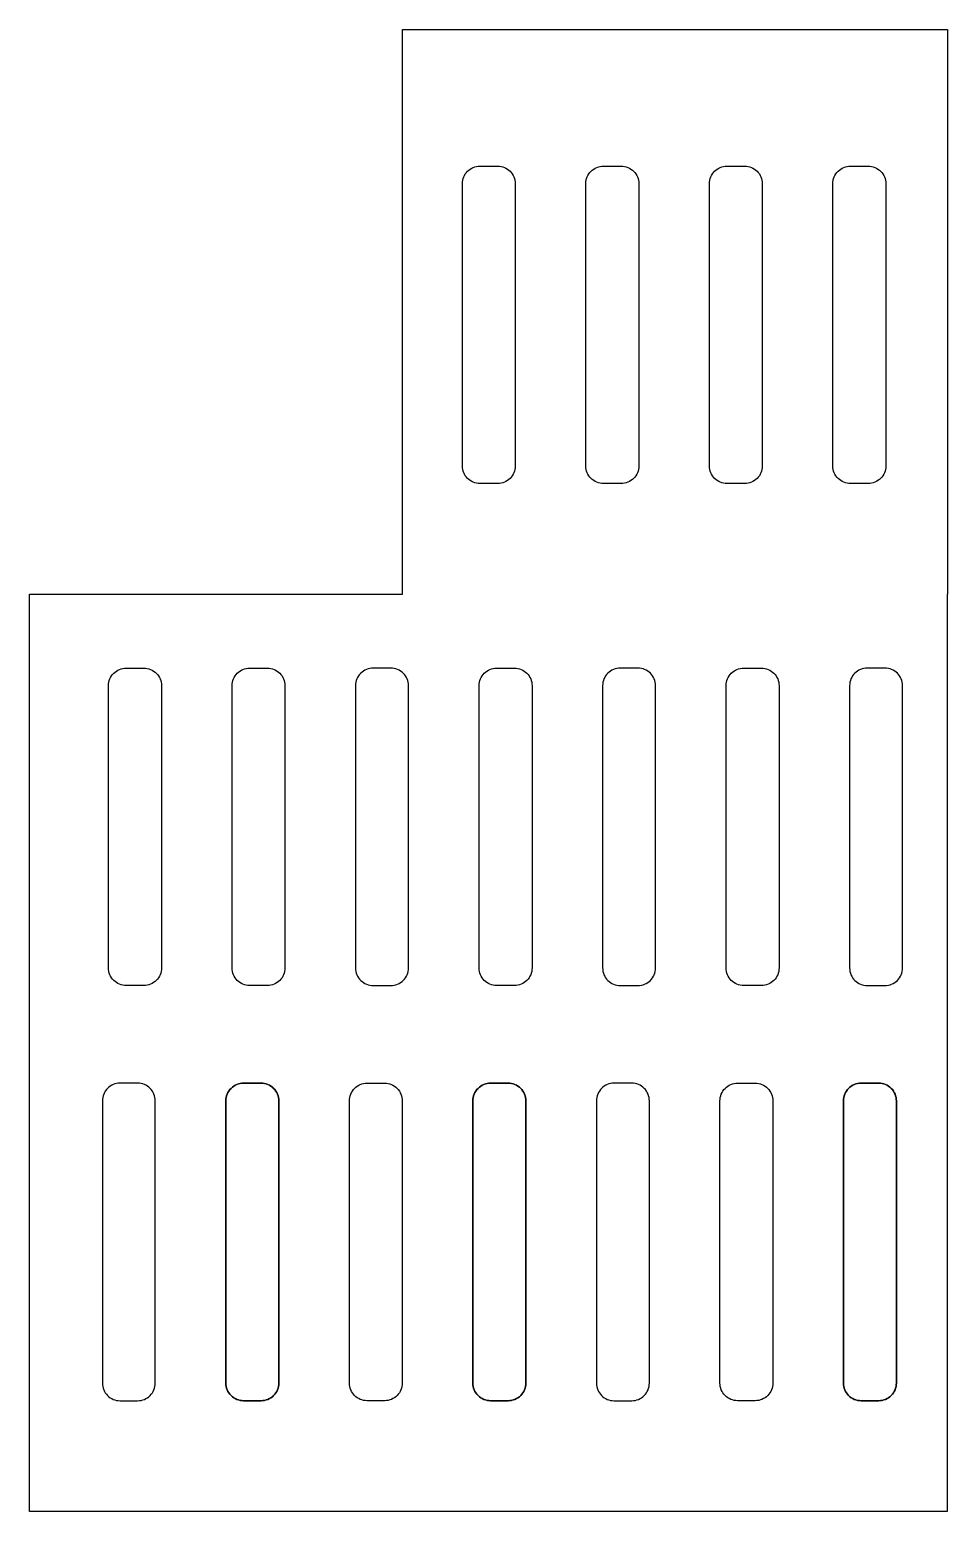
# Model space of a CAD drawing. Header units: millimetres. Extents: x -29 to -3, y 0.9 to 42.9.
import ezdxf

# ---------------------------------------------------------------- set-up
doc = ezdxf.new("R2010")
doc.units = ezdxf.units.MM
doc.layers.get('0').update_dxf_attribs({"linetype": 'CONTINUOUS'})

msp = doc.modelspace()

# ---------------------------------------------------------------- linework, layer by layer
msp.add_lwpolyline([(-2.985, 26.912), (-2.985, 0.912), (-28.985, 0.912), (-28.985, 26.912), (-18.417, 26.912), (-18.417, 42.912), (-2.979, 42.912), (-2.979, 26.912)], close=True)
for points in [[(-16.723, 30.545), (-16.723, 38.545, -0.414214), (-16.223, 39.045), (-15.723, 39.045, -0.414214), (-15.223, 38.545), (-15.223, 30.545, -0.414214), (-15.723, 30.045), (-16.223, 30.045, -0.414214)], [(-13.223, 30.545), (-13.223, 38.545, -0.414214), (-12.723, 39.045), (-12.223, 39.045, -0.414214), (-11.723, 38.545), (-11.723, 30.545, -0.414214), (-12.223, 30.045), (-12.723, 30.045, -0.414214)], [(-9.723, 30.545), (-9.723, 38.545, -0.414214), (-9.223, 39.045), (-8.723, 39.045, -0.414214), (-8.223, 38.545), (-8.223, 30.545, -0.414214), (-8.723, 30.045), (-9.223, 30.045, -0.414214)], [(-5.223, 30.045), (-5.723, 30.045, -0.414214), (-6.223, 30.545), (-6.223, 38.545, -0.414214), (-5.723, 39.045), (-5.223, 39.045, -0.414214), (-4.723, 38.545), (-4.723, 30.545, -0.414214)], [(-25.749, 15.816), (-26.249, 15.816, -0.414214), (-26.749, 16.316), (-26.749, 24.316, -0.414214), (-26.249, 24.816), (-25.749, 24.816, -0.414214), (-25.249, 24.316), (-25.249, 16.316, -0.414214)], [(-22.249, 15.816), (-22.749, 15.816, -0.414214), (-23.249, 16.316), (-23.249, 24.316, -0.414214), (-22.749, 24.816), (-22.249, 24.816, -0.414214), (-21.749, 24.316), (-21.749, 16.316, -0.414214)], [(-19.749, 16.316, 0.414214), (-19.249, 15.816), (-18.749, 15.816, 0.414214), (-18.249, 16.316), (-18.249, 24.316, 0.414214), (-18.749, 24.816), (-19.249, 24.816, 0.414214), (-19.749, 24.316)], [(-15.749, 24.816), (-15.249, 24.816, -0.414214), (-14.749, 24.316), (-14.749, 16.316, -0.414214), (-15.249, 15.816), (-15.749, 15.816, -0.414214), (-16.249, 16.316), (-16.249, 24.316, -0.414214)], [(-11.749, 15.816, 0.414214), (-11.249, 16.316), (-11.249, 24.316, 0.414214), (-11.749, 24.816), (-12.249, 24.816, 0.414214), (-12.749, 24.316), (-12.749, 16.316, 0.414214), (-12.249, 15.816)], [(-9.249, 16.316), (-9.249, 24.316, -0.414214), (-8.749, 24.816), (-8.249, 24.816, -0.414214), (-7.749, 24.316), (-7.749, 16.316, -0.414214), (-8.249, 15.816), (-8.749, 15.816, -0.414214)], [(-4.249, 24.316, 0.414214), (-4.749, 24.816), (-5.249, 24.816, 0.414214), (-5.749, 24.316), (-5.749, 16.316, 0.414214), (-5.249, 15.816), (-4.749, 15.816, 0.414214), (-4.249, 16.316)], [(-26.924, 4.549, 0.414214), (-26.424, 4.049), (-25.924, 4.049, 0.414214), (-25.424, 4.549), (-25.424, 12.549, 0.414214), (-25.924, 13.049), (-26.424, 13.049, 0.414214), (-26.924, 12.549)], [(-25.924, 4.049, 0.414214), (-25.424, 4.549), (-25.424, 12.549, 0.414214), (-25.924, 13.049), (-26.424, 13.049, 0.414214), (-26.924, 12.549), (-26.924, 4.549, 0.414214), (-26.424, 4.049)], [(-21.924, 12.549), (-21.924, 4.549, -0.414214), (-22.424, 4.049), (-22.924, 4.049, -0.414214), (-23.424, 4.549), (-23.424, 12.549, -0.414214), (-22.924, 13.049), (-22.424, 13.049, -0.414214)], [(-22.424, 4.049, 0.414214), (-21.924, 4.549), (-21.924, 12.549, 0.414214), (-22.424, 13.049), (-22.924, 13.049, 0.414214), (-23.424, 12.549), (-23.424, 4.549, 0.414214), (-22.924, 4.049)], [(-18.924, 4.049), (-19.424, 4.049, -0.414214), (-19.924, 4.549), (-19.924, 12.549, -0.414214), (-19.424, 13.049), (-18.924, 13.049, -0.414214), (-18.424, 12.549), (-18.424, 4.549, -0.414214)], [(-18.924, 4.049), (-19.424, 4.049, -0.414214), (-19.924, 4.549), (-19.924, 12.549, -0.414214), (-19.424, 13.049), (-18.924, 13.049, -0.414214), (-18.424, 12.549), (-18.424, 4.549, -0.414214)], [(-14.924, 12.549), (-14.924, 4.549, -0.414214), (-15.424, 4.049), (-15.924, 4.049, -0.414214), (-16.424, 4.549), (-16.424, 12.549, -0.414214), (-15.924, 13.049), (-15.424, 13.049, -0.414214)], [(-16.424, 4.549, 0.414214), (-15.924, 4.049), (-15.424, 4.049, 0.414214), (-14.924, 4.549), (-14.924, 12.549, 0.414214), (-15.424, 13.049), (-15.924, 13.049, 0.414214), (-16.424, 12.549)], [(-12.924, 4.549, 0.414214), (-12.424, 4.049), (-11.924, 4.049, 0.414214), (-11.424, 4.549), (-11.424, 12.549, 0.414214), (-11.924, 13.049), (-12.424, 13.049, 0.414214), (-12.924, 12.549)], [(-11.924, 4.049, 0.414214), (-11.424, 4.549), (-11.424, 12.549, 0.414214), (-11.924, 13.049), (-12.424, 13.049, 0.414214), (-12.924, 12.549), (-12.924, 4.549, 0.414214), (-12.424, 4.049)], [(-8.424, 4.049), (-8.924, 4.049, -0.414214), (-9.424, 4.549), (-9.424, 12.549, -0.414214), (-8.924, 13.049), (-8.424, 13.049, -0.414214), (-7.924, 12.549), (-7.924, 4.549, -0.414214)], [(-8.924, 13.049), (-8.424, 13.049, -0.414214), (-7.924, 12.549), (-7.924, 4.549, -0.414214), (-8.424, 4.049), (-8.924, 4.049, -0.414214), (-9.424, 4.549), (-9.424, 12.549, -0.414214)], [(-5.424, 13.049, 0.414214), (-5.924, 12.549), (-5.924, 4.549, 0.414214), (-5.424, 4.049), (-4.924, 4.049, 0.414214), (-4.424, 4.549), (-4.424, 12.549, 0.414214), (-4.924, 13.049)], [(-4.424, 12.549), (-4.424, 4.549, -0.414214), (-4.924, 4.049), (-5.424, 4.049, -0.414214), (-5.924, 4.549), (-5.924, 12.549, -0.414214), (-5.424, 13.049), (-4.924, 13.049, -0.414214)]]:
    msp.add_lwpolyline(points, format="xyb", close=True)

doc.saveas('drawing.dxf')
